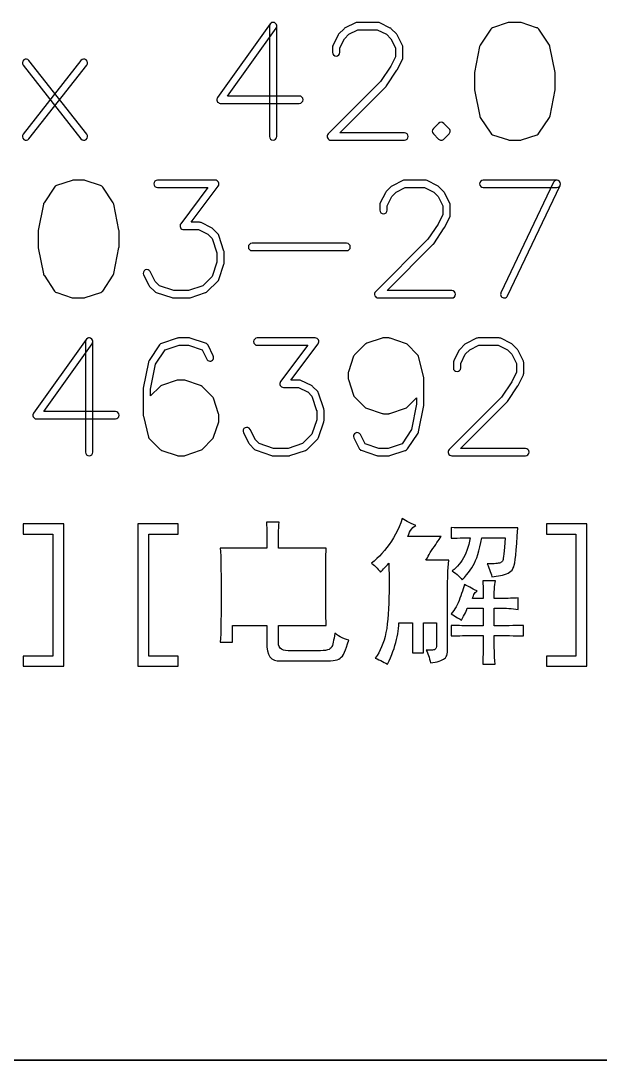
# Model space of a CAD drawing. Extents: x -420 to 0, y -161 to 159.
# Drawn here: x -360.06 to -336.44, y -161 to -118.65 of the extents above; entities that cross this region are included whole.
import ezdxf

# ---------------------------------------------------------------- set-up
doc = ezdxf.new("R2010")
doc.units = 0
doc.header["$MEASUREMENT"] = 0
doc.layers.get('0').update_dxf_attribs({"linetype": 'CONTINUOUS'})

msp = doc.modelspace()

# ---------------------------------------------------------------- linework, layer by layer
for points in [[(-420, -1.999), (-420.001016, -2), (-420.001016, -2), (-420.001016, -150.99999), (-420.001016, -150.99999, 0.410091), (-410.140977, -161), (-410.140977, -161), (-410, -161.000996), (-410, -161.000996), (-311.50002, -161.000996), (-311.50002, -161.000996), (-311.499004, -161), (-311.499004, -161), (-311.50002, -160.999004), (-311.50002, -160.999004), (-410, -160.999004), (-410, -160.999004, -0.414214), (-419.998984, -150.99999), (-419.998984, -150.99999), (-419.998984, -2), (-419.998984, -2), (-420, -1.999)], [(-420, -2), (-420, -151.00001), (-420, -151.00001, 0.414214), (-410, -161), (-410, -161), (-311.50002, -161)], [(-349.651992, -118.954004, 1.000076), (-349.896016, -118.78), (-349.896016, -118.78), (-352.039023, -121.78), (-352.039023, -121.78, 0.573584), (-351.933008, -122.015996), (-351.933008, -122.015996), (-351.916992, -122.017002), (-351.916992, -122.017002), (-348.703008, -122.017002), (-348.703008, -122.017002, 1), (-348.703008, -121.717002), (-348.703008, -121.717002), (-351.626016, -121.717002), (-351.626016, -121.717002), (-349.651992, -118.954004)], [(-349.624023, -118.867002, 1), (-349.923984, -118.867002), (-349.923984, -118.867002), (-349.923984, -123.366992), (-349.923984, -123.366992, 1), (-349.624023, -123.366992), (-349.624023, -123.366992), (-349.624023, -118.867002)], [(-345.420977, -118.732998, 0.116478), (-345.488008, -118.717002), (-345.488008, -118.717002), (-346.345977, -118.717002), (-346.345977, -118.717002, 0.116419), (-346.412969, -118.732998), (-346.412969, -118.732998), (-346.833008, -118.942998), (-346.833008, -118.942998, 0.095635), (-346.88, -118.975), (-346.88, -118.975), (-347.088008, -119.182998), (-347.088008, -119.182998, 0.094875), (-347.122031, -119.227998), (-347.122031, -119.227998), (-347.33, -119.642998), (-347.33, -119.642998), (-347.33, -119.644004), (-347.33, -119.644004, 0.141423), (-347.353008, -119.723994), (-347.353008, -119.723994), (-347.353008, -119.937998), (-347.353008, -119.937998, 1), (-347.053008, -119.937998), (-347.053008, -119.937998), (-347.053008, -119.759004), (-347.053008, -119.759004), (-347.051992, -119.757998), (-347.051992, -119.757998), (-346.865, -119.383994), (-346.865, -119.383994), (-346.685, -119.204004), (-346.685, -119.204004), (-346.311016, -119.017002), (-346.311016, -119.017002), (-345.523008, -119.017002), (-345.523008, -119.017002), (-345.149023, -119.204004), (-345.149023, -119.204004), (-344.969023, -119.383994), (-344.969023, -119.383994), (-344.781992, -119.757998), (-344.781992, -119.757998), (-344.781016, -119.759004), (-344.781016, -119.759004), (-344.781016, -120.116006), (-344.781016, -120.116006), (-344.973008, -120.5), (-344.973008, -120.5), (-344.973008, -120.500996), (-344.973008, -120.500996), (-345.39, -121.127002), (-345.39, -121.127002), (-345.39, -121.127998), (-345.39, -121.127998), (-347.523008, -123.260996), (-347.523008, -123.260996, 0.668145), (-347.416992, -123.517002), (-347.416992, -123.517002), (-344.416992, -123.517002), (-344.416992, -123.517002, 1), (-344.416992, -123.217002), (-344.416992, -123.217002), (-347.055, -123.217002), (-347.055, -123.217002), (-345.166992, -121.329004), (-345.166992, -121.329004, 0.047464), (-345.149023, -121.307002), (-345.149023, -121.307002), (-344.720977, -120.664004), (-344.720977, -120.664004, 0.030629), (-344.711992, -120.647998), (-344.711992, -120.647998), (-344.5, -120.225), (-344.5, -120.225), (-344.498984, -120.223994), (-344.498984, -120.223994, 0.1255), (-344.480977, -120.151992), (-344.480977, -120.151992), (-344.480977, -119.723994), (-344.480977, -119.723994, 0.116434), (-344.496992, -119.657002), (-344.496992, -119.657002), (-344.711992, -119.227998), (-344.711992, -119.227998, 0.080603), (-344.74, -119.189004), (-344.74, -119.189004), (-344.954023, -118.975), (-344.954023, -118.975, 0.080596), (-344.993008, -118.947002), (-344.993008, -118.947002), (-345.420977, -118.732998)], [(-339.655977, -118.725, 0.080131), (-339.703008, -118.717002), (-339.703008, -118.717002), (-340.131016, -118.717002), (-340.131016, -118.717002, 0.092269), (-340.185, -118.727002), (-340.185, -118.727002), (-340.187031, -118.727998), (-340.187031, -118.727998), (-340.821016, -118.938994), (-340.821016, -118.938994, 0.166824), (-340.898008, -118.997998), (-340.898008, -118.997998), (-340.898984, -118.997998), (-340.898984, -118.997998), (-341.328008, -119.640996), (-341.328008, -119.640996, 0.101791), (-341.351016, -119.697002), (-341.351016, -119.697002), (-341.351016, -119.698008), (-341.351016, -119.698008), (-341.563984, -120.765996), (-341.563984, -120.765996, 0.048755), (-341.566992, -120.795), (-341.566992, -120.795), (-341.566992, -121.437998), (-341.566992, -121.437998, 0.053662), (-341.563984, -121.47), (-341.563984, -121.47), (-341.562969, -121.471006), (-341.562969, -121.471006), (-341.35, -122.538994), (-341.35, -122.538994, 0.096763), (-341.328008, -122.592002), (-341.328008, -122.592002), (-341.328008, -122.592998), (-341.328008, -122.592998), (-340.898984, -123.235), (-340.898984, -123.235, 0.166164), (-340.821992, -123.294004), (-340.821992, -123.294004), (-340.178984, -123.508994), (-340.178984, -123.508994, 0.054793), (-340.146992, -123.515996), (-340.146992, -123.515996), (-340.131016, -123.517002), (-340.131016, -123.517002), (-339.703008, -123.517002), (-339.703008, -123.517002, 0.092324), (-339.648984, -123.507002), (-339.648984, -123.507002), (-339.646016, -123.506006), (-339.646016, -123.506006), (-339.011992, -123.294004), (-339.011992, -123.294004, 0.166164), (-338.935, -123.235), (-338.935, -123.235), (-338.934023, -123.233994), (-338.934023, -123.233994), (-338.506016, -122.592998), (-338.506016, -122.592998, 0.118689), (-338.481992, -122.527002), (-338.481992, -122.527002), (-338.481016, -122.525996), (-338.481016, -122.525996), (-338.27, -121.467002), (-338.27, -121.467002, 0.048743), (-338.266992, -121.437998), (-338.266992, -121.437998), (-338.266992, -120.795), (-338.266992, -120.795, 0.067397), (-338.271992, -120.755), (-338.271992, -120.755), (-338.271992, -120.754004), (-338.271992, -120.754004), (-338.483984, -119.695), (-338.483984, -119.695, 0.100484), (-338.506992, -119.64), (-338.506992, -119.64), (-338.506992, -119.639004), (-338.506992, -119.639004), (-338.935, -118.997998), (-338.935, -118.997998, 0.189563), (-339.025, -118.935), (-339.025, -118.935), (-339.028008, -118.933994), (-339.028008, -118.933994), (-339.655977, -118.725)], [(-357.37, -120.46, 0.99992), (-357.605977, -120.274004), (-357.605977, -120.274004), (-359.964023, -123.273994), (-359.964023, -123.273994, 0.999814), (-359.728008, -123.46), (-359.728008, -123.46), (-357.37, -120.46)], [(-359.728008, -120.274004, 0.999839), (-359.964023, -120.46), (-359.964023, -120.46), (-357.605977, -123.46), (-357.605977, -123.46, 0.999894), (-357.37, -123.273994), (-357.37, -123.273994), (-359.728008, -120.274004)], [(-342.810977, -122.832002, 0.414268), (-343.023008, -122.832002), (-343.023008, -122.832002), (-343.237031, -123.046006), (-343.237031, -123.046006, 0.41416), (-343.237031, -123.257998), (-343.237031, -123.257998), (-343.023008, -123.473008), (-343.023008, -123.473008, 0.433616), (-342.804023, -123.465996), (-342.804023, -123.465996), (-342.803008, -123.465), (-342.803008, -123.465), (-342.596992, -123.257998), (-342.596992, -123.257998, 0.433656), (-342.604023, -123.039004), (-342.604023, -123.039004), (-342.810977, -122.832002)], [(-357.44, -125.153008, 0.08169), (-357.488008, -125.145), (-357.488008, -125.145), (-357.916992, -125.145), (-357.916992, -125.145, 0.08169), (-357.965, -125.153008), (-357.965, -125.153008), (-358.608008, -125.367998), (-358.608008, -125.367998, 0.166142), (-358.685, -125.426992), (-358.685, -125.426992), (-359.113008, -126.068994), (-359.113008, -126.068994, 0.101738), (-359.135977, -126.12499), (-359.135977, -126.12499), (-359.135977, -126.126006), (-359.135977, -126.126006), (-359.35, -127.195), (-359.35, -127.195, 0.048727), (-359.353008, -127.223994), (-359.353008, -127.223994), (-359.353008, -127.867002), (-359.353008, -127.867002, 0.050358), (-359.35, -127.896992), (-359.35, -127.896992), (-359.135, -128.967998), (-359.135, -128.967998, 0.094197), (-359.113984, -129.02001), (-359.113984, -129.02001), (-359.113008, -129.021006), (-359.113008, -129.021006), (-358.685, -129.664004), (-358.685, -129.664004, 0.182419), (-358.599023, -129.725996), (-358.599023, -129.725996), (-358.595, -129.727002), (-358.595, -129.727002), (-357.964023, -129.936992), (-357.964023, -129.936992, 0.058258), (-357.93, -129.943994), (-357.93, -129.943994), (-357.916992, -129.94499), (-357.916992, -129.94499), (-357.488008, -129.94499), (-357.488008, -129.94499, 0.101387), (-357.428984, -129.932998), (-357.428984, -129.932998), (-356.799023, -129.722998), (-356.799023, -129.722998, 0.166882), (-356.721992, -129.664004), (-356.721992, -129.664004), (-356.721016, -129.664004), (-356.721016, -129.664004), (-356.291992, -129.021006), (-356.291992, -129.021006, 0.118682), (-356.268008, -128.95501), (-356.268008, -128.95501), (-356.266992, -128.953994), (-356.266992, -128.953994), (-356.056016, -127.895996), (-356.056016, -127.895996, 0.048727), (-356.053008, -127.867002), (-356.053008, -127.867002), (-356.053008, -127.223994), (-356.053008, -127.223994, 0.067381), (-356.058008, -127.184004), (-356.058008, -127.184004), (-356.058008, -127.183008), (-356.058008, -127.183008), (-356.27, -126.122998), (-356.27, -126.122998, 0.100508), (-356.293008, -126.067998), (-356.293008, -126.067998), (-356.293008, -126.067002), (-356.293008, -126.067002), (-356.721016, -125.426992), (-356.721016, -125.426992, 0.182399), (-356.806992, -125.365), (-356.806992, -125.365), (-356.81, -125.364004), (-356.81, -125.364004), (-357.44, -125.153008)], [(-352.010977, -125.385, 0.61798), (-352.131016, -125.145), (-352.131016, -125.145), (-354.487969, -125.145), (-354.487969, -125.145, 1), (-354.487969, -125.44499), (-354.487969, -125.44499), (-352.431016, -125.44499), (-352.431016, -125.44499), (-353.536992, -126.92), (-353.536992, -126.92, 0.618034), (-353.416992, -127.16), (-353.416992, -127.16), (-352.809023, -127.16), (-352.809023, -127.16), (-352.435, -127.347012), (-352.435, -127.347012), (-352.263008, -127.517998), (-352.263008, -127.517998), (-352.261992, -127.518994), (-352.261992, -127.518994), (-352.068008, -128.102002), (-352.068008, -128.102002), (-352.066992, -128.102998), (-352.066992, -128.102998), (-352.066992, -128.485996), (-352.066992, -128.485996), (-352.261016, -129.069004), (-352.261016, -129.069004), (-352.261016, -129.07), (-352.261016, -129.07), (-352.640977, -129.44999), (-352.640977, -129.44999), (-352.643008, -129.451006), (-352.643008, -129.451006), (-353.226016, -129.645), (-353.226016, -129.645), (-353.823008, -129.645), (-353.823008, -129.645), (-354.405, -129.451006), (-354.405, -129.451006), (-354.407031, -129.44999), (-354.407031, -129.44999), (-354.58, -129.278008), (-354.58, -129.278008), (-354.58, -129.277002), (-354.58, -129.277002), (-354.783008, -128.870996), (-354.783008, -128.870996, 0.999883), (-355.051016, -129.005), (-355.051016, -129.005), (-354.843008, -129.421992), (-354.843008, -129.421992), (-354.841992, -129.423008), (-354.841992, -129.423008, 0.100945), (-354.808984, -129.472998), (-354.808984, -129.472998), (-354.596992, -129.684004), (-354.596992, -129.684004), (-354.595977, -129.685), (-354.595977, -129.685, 0.121716), (-354.535, -129.722998), (-354.535, -129.722998), (-353.905, -129.932998), (-353.905, -129.932998, 0.101326), (-353.846016, -129.94499), (-353.846016, -129.94499), (-353.203008, -129.94499), (-353.203008, -129.94499, 0.080074), (-353.156016, -129.936992), (-353.156016, -129.936992), (-352.521992, -129.725996), (-352.521992, -129.725996), (-352.518008, -129.72499), (-352.518008, -129.72499, 0.126056), (-352.454023, -129.686992), (-352.454023, -129.686992), (-352.025, -129.258008), (-352.025, -129.258008, 0.116988), (-351.988984, -129.198994), (-351.988984, -129.198994), (-351.778008, -128.565996), (-351.778008, -128.565996), (-351.776992, -128.565), (-351.776992, -128.565, 0.09386), (-351.766992, -128.51), (-351.766992, -128.51), (-351.766992, -128.080996), (-351.766992, -128.080996, 0.08009), (-351.775, -128.033994), (-351.775, -128.033994), (-351.986992, -127.396006), (-351.986992, -127.396006), (-351.986992, -127.395), (-351.986992, -127.395, 0.124433), (-352.025, -127.332002), (-352.025, -127.332002), (-352.24, -127.118008), (-352.24, -127.118008, 0.080647), (-352.279023, -127.09001), (-352.279023, -127.09001), (-352.706992, -126.875996), (-352.706992, -126.875996, 0.116419), (-352.773984, -126.85999), (-352.773984, -126.85999), (-353.116992, -126.85999), (-353.116992, -126.85999), (-352.010977, -125.385)], [(-343.493008, -125.161006, 0.116427), (-343.56, -125.145), (-343.56, -125.145), (-344.416992, -125.145), (-344.416992, -125.145, 0.116427), (-344.483984, -125.161006), (-344.483984, -125.161006), (-344.903008, -125.370996), (-344.903008, -125.370996), (-344.905, -125.371992), (-344.905, -125.371992, 0.095637), (-344.951992, -125.404004), (-344.951992, -125.404004), (-345.16, -125.612002), (-345.16, -125.612002, 0.09489), (-345.194023, -125.657012), (-345.194023, -125.657012), (-345.400977, -126.071006), (-345.400977, -126.071006), (-345.400977, -126.072002), (-345.400977, -126.072002, 0.141458), (-345.423984, -126.151992), (-345.423984, -126.151992), (-345.423984, -126.367002), (-345.423984, -126.367002, 1), (-345.124023, -126.367002), (-345.124023, -126.367002), (-345.124023, -126.186992), (-345.124023, -126.186992), (-345.123008, -126.185996), (-345.123008, -126.185996), (-344.936016, -125.811992), (-344.936016, -125.811992), (-344.756992, -125.632998), (-344.756992, -125.632998), (-344.755, -125.632002), (-344.755, -125.632002), (-344.381992, -125.44499), (-344.381992, -125.44499), (-343.595, -125.44499), (-343.595, -125.44499), (-343.221992, -125.632002), (-343.221992, -125.632002), (-343.22, -125.632998), (-343.22, -125.632998), (-343.04, -125.813008), (-343.04, -125.813008), (-342.853984, -126.185), (-342.853984, -126.185), (-342.853008, -126.185996), (-342.853008, -126.185996), (-342.853008, -126.545996), (-342.853008, -126.545996), (-343.046016, -126.931992), (-343.046016, -126.931992), (-343.046016, -126.932998), (-343.046016, -126.932998), (-343.461992, -127.555), (-343.461992, -127.555), (-343.461992, -127.555996), (-343.461992, -127.555996), (-345.593984, -129.688994), (-345.593984, -129.688994, 0.668229), (-345.488008, -129.94499), (-345.488008, -129.94499), (-342.488008, -129.94499), (-342.488008, -129.94499, 1), (-342.488008, -129.645), (-342.488008, -129.645), (-345.126016, -129.645), (-345.126016, -129.645), (-343.24, -127.757998), (-343.24, -127.757998), (-343.239023, -127.757002), (-343.239023, -127.757002, 0.047501), (-343.221016, -127.735), (-343.221016, -127.735), (-342.791992, -127.092998), (-342.791992, -127.092998, 0.030622), (-342.783008, -127.077002), (-342.783008, -127.077002), (-342.568984, -126.647998), (-342.568984, -126.647998), (-342.568008, -126.646992), (-342.568008, -126.646992, 0.114167), (-342.553008, -126.580996), (-342.553008, -126.580996), (-342.553008, -126.151992), (-342.553008, -126.151992, 0.116405), (-342.568984, -126.085), (-342.568984, -126.085), (-342.783008, -125.657012), (-342.783008, -125.657012, 0.0806), (-342.810977, -125.617998), (-342.810977, -125.617998), (-343.025, -125.404004), (-343.025, -125.404004, 0.080638), (-343.064023, -125.376006), (-343.064023, -125.376006), (-343.493008, -125.161006)], [(-338.203008, -125.44499, 1), (-338.203008, -125.145), (-338.203008, -125.145), (-341.203008, -125.145), (-341.203008, -125.145, 1), (-341.203008, -125.44499), (-341.203008, -125.44499), (-338.203008, -125.44499)], [(-338.068008, -125.358994, 0.999914), (-338.337969, -125.230996), (-338.337969, -125.230996), (-340.481016, -129.730996), (-340.481016, -129.730996, 1), (-340.211016, -129.859004), (-340.211016, -129.859004), (-338.068008, -125.358994)], [(-346.774023, -128.016992, 1), (-346.774023, -127.717002), (-346.774023, -127.717002), (-350.631016, -127.717002), (-350.631016, -127.717002, 1), (-350.631016, -128.016992), (-350.631016, -128.016992), (-346.774023, -128.016992)], [(-357.151992, -131.810996, 1.000076), (-357.396016, -131.637012), (-357.396016, -131.637012), (-359.538984, -134.637002), (-359.538984, -134.637002, 0.573635), (-359.433008, -134.872998), (-359.433008, -134.872998), (-359.416992, -134.874004), (-359.416992, -134.874004), (-356.203008, -134.874004), (-356.203008, -134.874004, 1), (-356.203008, -134.573994), (-356.203008, -134.573994), (-359.126016, -134.573994), (-359.126016, -134.573994), (-357.151992, -131.810996)], [(-357.123984, -131.724004, 1), (-357.423984, -131.724004), (-357.423984, -131.724004), (-357.423984, -136.224004), (-357.423984, -136.224004, 1), (-357.123984, -136.224004), (-357.123984, -136.224004), (-357.123984, -131.724004)], [(-353.156016, -131.582002, 0.080069), (-353.203008, -131.574004), (-353.203008, -131.574004), (-353.630977, -131.574004), (-353.630977, -131.574004, 0.09233), (-353.685, -131.584004), (-353.685, -131.584004), (-353.686992, -131.585), (-353.686992, -131.585), (-354.321016, -131.796006), (-354.321016, -131.796006, 0.166845), (-354.398008, -131.855), (-354.398008, -131.855), (-354.398984, -131.855), (-354.398984, -131.855), (-354.828008, -132.497998), (-354.828008, -132.497998, 0.101774), (-354.851016, -132.553994), (-354.851016, -132.553994), (-354.851016, -132.55499), (-354.851016, -132.55499), (-355.064023, -133.623008), (-355.064023, -133.623008, 0.048714), (-355.067031, -133.652002), (-355.067031, -133.652002), (-355.067031, -134.72), (-355.067031, -134.72, 0.067214), (-355.063008, -134.76001), (-355.063008, -134.76001), (-354.849023, -135.617002), (-354.849023, -135.617002, 0.145135), (-354.806016, -135.691006), (-354.806016, -135.691006), (-354.804023, -135.692002), (-354.804023, -135.692002), (-354.38, -136.115996), (-354.38, -136.115996, 0.126056), (-354.316016, -136.153994), (-354.316016, -136.153994), (-354.311992, -136.15499), (-354.311992, -136.15499), (-353.677969, -136.365996), (-353.677969, -136.365996, 0.05813), (-353.644023, -136.372998), (-353.644023, -136.372998), (-353.630977, -136.373994), (-353.630977, -136.373994), (-353.416992, -136.373994), (-353.416992, -136.373994, 0.101326), (-353.358008, -136.362002), (-353.358008, -136.362002), (-353.355, -136.361006), (-353.355, -136.361006), (-352.726992, -136.152002), (-352.726992, -136.152002, 0.121779), (-352.665977, -136.114004), (-352.665977, -136.114004), (-352.665, -136.112998), (-352.665, -136.112998), (-352.24, -135.686992), (-352.24, -135.686992, 0.12769), (-352.201992, -135.621992), (-352.201992, -135.621992), (-352.201016, -135.620996), (-352.201016, -135.620996), (-351.988984, -134.985996), (-351.988984, -134.985996, 0.081654), (-351.981016, -134.937998), (-351.981016, -134.937998), (-351.981016, -134.724004), (-351.981016, -134.724004, 0.097602), (-351.991992, -134.666992), (-351.991992, -134.666992), (-351.991992, -134.665996), (-351.991992, -134.665996), (-352.203984, -134.032998), (-352.203984, -134.032998, 0.129682), (-352.245977, -133.968994), (-352.245977, -133.968994), (-352.246992, -133.967998), (-352.246992, -133.967998), (-352.667969, -133.545996), (-352.667969, -133.545996, 0.133113), (-352.736016, -133.507002), (-352.736016, -133.507002), (-352.739023, -133.505996), (-352.739023, -133.505996), (-353.37, -133.295996), (-353.37, -133.295996, 0.080064), (-353.416992, -133.287998), (-353.416992, -133.287998), (-353.630977, -133.287998), (-353.630977, -133.287998, 0.092324), (-353.685, -133.297998), (-353.685, -133.297998), (-353.686992, -133.298994), (-353.686992, -133.298994), (-354.321016, -133.50999), (-354.321016, -133.50999, 0.116954), (-354.38, -133.545996), (-354.38, -133.545996), (-354.766016, -133.931992), (-354.766016, -133.931992), (-354.766992, -133.931992), (-354.766992, -133.931992), (-354.766992, -133.663994), (-354.766992, -133.663994), (-354.766016, -133.662998), (-354.766016, -133.662998), (-354.562031, -132.64), (-354.562031, -132.64), (-354.561016, -132.639004), (-354.561016, -132.639004), (-354.178008, -132.064004), (-354.178008, -132.064004), (-354.176016, -132.062998), (-354.176016, -132.062998), (-353.608008, -131.873994), (-353.608008, -131.873994), (-353.226016, -131.873994), (-353.226016, -131.873994), (-352.67, -132.058994), (-352.67, -132.058994), (-352.666992, -132.06001), (-352.666992, -132.06001), (-352.48, -132.433994), (-352.48, -132.433994, 1.000029), (-352.212031, -132.3), (-352.212031, -132.3), (-352.425977, -131.870996), (-352.425977, -131.870996, 0.215976), (-352.521992, -131.793008), (-352.521992, -131.793008), (-352.525, -131.791992), (-352.525, -131.791992), (-353.156016, -131.582002)], [(-347.939023, -131.813008, 0.614858), (-348.06, -131.574004), (-348.06, -131.574004), (-350.416992, -131.574004), (-350.416992, -131.574004, 1), (-350.416992, -131.873994), (-350.416992, -131.873994), (-348.36, -131.873994), (-348.36, -131.873994), (-349.465977, -133.348008), (-349.465977, -133.348008, 0.618088), (-349.346016, -133.587998), (-349.346016, -133.587998), (-348.738008, -133.587998), (-348.738008, -133.587998), (-348.365, -133.773994), (-348.365, -133.773994), (-348.363008, -133.775), (-348.363008, -133.775), (-348.191992, -133.947002), (-348.191992, -133.947002), (-348.190977, -133.947998), (-348.190977, -133.947998), (-347.996992, -134.531006), (-347.996992, -134.531006), (-347.996016, -134.532002), (-347.996016, -134.532002), (-347.996016, -134.913994), (-347.996016, -134.913994), (-348.19, -135.497998), (-348.19, -135.497998), (-348.19, -135.499004), (-348.19, -135.499004), (-348.569023, -135.878994), (-348.569023, -135.878994), (-348.571016, -135.87999), (-348.571016, -135.87999), (-349.153984, -136.074004), (-349.153984, -136.074004), (-349.750977, -136.074004), (-349.750977, -136.074004), (-350.333984, -135.87999), (-350.333984, -135.87999), (-350.335977, -135.878994), (-350.335977, -135.878994), (-350.508984, -135.70499), (-350.508984, -135.70499), (-350.508984, -135.703994), (-350.508984, -135.703994), (-350.711992, -135.3), (-350.711992, -135.3, 0.999942), (-350.98, -135.434004), (-350.98, -135.434004), (-350.768008, -135.857002), (-350.768008, -135.857002), (-350.766992, -135.857998), (-350.766992, -135.857998, 0.088146), (-350.736992, -135.901006), (-350.736992, -135.901006), (-350.526016, -136.112998), (-350.526016, -136.112998), (-350.525, -136.114004), (-350.525, -136.114004, 0.121779), (-350.463984, -136.152002), (-350.463984, -136.152002), (-349.835977, -136.361006), (-349.835977, -136.361006), (-349.833008, -136.362002), (-349.833008, -136.362002, 0.101387), (-349.773984, -136.373994), (-349.773984, -136.373994), (-349.130977, -136.373994), (-349.130977, -136.373994, 0.080074), (-349.083984, -136.365996), (-349.083984, -136.365996), (-348.45, -136.15499), (-348.45, -136.15499), (-348.446016, -136.153994), (-348.446016, -136.153994, 0.126103), (-348.381992, -136.115996), (-348.381992, -136.115996), (-347.954023, -135.686992), (-347.954023, -135.686992, 0.116991), (-347.918008, -135.627998), (-347.918008, -135.627998), (-347.706992, -134.994004), (-347.706992, -134.994004), (-347.705977, -134.992998), (-347.705977, -134.992998, 0.093837), (-347.696016, -134.937998), (-347.696016, -134.937998), (-347.696016, -134.51), (-347.696016, -134.51, 0.080069), (-347.703984, -134.462998), (-347.703984, -134.462998), (-347.916016, -133.825), (-347.916016, -133.825), (-347.916016, -133.824004), (-347.916016, -133.824004, 0.124465), (-347.954023, -133.761006), (-347.954023, -133.761006), (-348.167969, -133.545996), (-348.167969, -133.545996, 0.080638), (-348.206992, -133.517998), (-348.206992, -133.517998), (-348.636016, -133.304004), (-348.636016, -133.304004, 0.116419), (-348.703008, -133.287998), (-348.703008, -133.287998), (-349.045977, -133.287998), (-349.045977, -133.287998), (-347.94, -131.814004), (-347.94, -131.814004), (-347.939023, -131.813008)], [(-345.005977, -131.584004, 0.09233), (-345.06, -131.574004), (-345.06, -131.574004), (-345.273984, -131.574004), (-345.273984, -131.574004, 0.080131), (-345.321016, -131.582002), (-345.321016, -131.582002), (-345.951992, -131.791992), (-345.951992, -131.791992), (-345.955, -131.793008), (-345.955, -131.793008, 0.133057), (-346.023008, -131.832002), (-346.023008, -131.832002), (-346.451016, -132.25999), (-346.451016, -132.25999, 0.119343), (-346.488008, -132.32), (-346.488008, -132.32), (-346.697969, -132.94999), (-346.697969, -132.94999), (-346.697969, -132.951006), (-346.697969, -132.951006, 0.101361), (-346.71, -133.01), (-346.71, -133.01), (-346.71, -133.22), (-346.71, -133.22, 0.086792), (-346.701992, -133.270996), (-346.701992, -133.270996), (-346.493008, -133.9), (-346.493008, -133.9), (-346.491992, -133.900996), (-346.491992, -133.900996, 0.140043), (-346.451992, -133.972998), (-346.451992, -133.972998), (-346.031016, -134.393008), (-346.031016, -134.393008), (-346.03, -134.394004), (-346.03, -134.394004, 0.132091), (-345.965, -134.436992), (-345.965, -134.436992), (-345.331016, -134.648994), (-345.331016, -134.648994), (-345.328008, -134.65001), (-345.328008, -134.65001, 0.092324), (-345.273984, -134.66001), (-345.273984, -134.66001), (-345.06, -134.66001), (-345.06, -134.66001, 0.081685), (-345.011992, -134.652002), (-345.011992, -134.652002), (-344.368984, -134.436992), (-344.368984, -134.436992, 0.115325), (-344.311016, -134.400996), (-344.311016, -134.400996), (-343.925, -134.016006), (-343.925, -134.016006), (-343.923984, -134.016006), (-343.923984, -134.016006), (-343.923984, -134.278994), (-343.923984, -134.278994), (-344.128984, -135.307002), (-344.128984, -135.307002), (-344.128984, -135.307998), (-344.128984, -135.307998), (-344.513008, -135.884004), (-344.513008, -135.884004), (-344.515, -135.885), (-344.515, -135.885), (-345.083008, -136.074004), (-345.083008, -136.074004), (-345.465, -136.074004), (-345.465, -136.074004), (-346.024023, -135.887998), (-346.024023, -135.887998), (-346.025, -135.886992), (-346.025, -135.886992), (-346.211992, -135.514004), (-346.211992, -135.514004, 0.999913), (-346.48, -135.647998), (-346.48, -135.647998), (-346.266016, -136.076006), (-346.266016, -136.076006), (-346.265, -136.077002), (-346.265, -136.077002, 0.199471), (-346.178008, -136.152002), (-346.178008, -136.152002), (-345.55, -136.361006), (-345.55, -136.361006), (-345.546992, -136.362002), (-345.546992, -136.362002, 0.101326), (-345.488008, -136.373994), (-345.488008, -136.373994), (-345.06, -136.373994), (-345.06, -136.373994, 0.080074), (-345.013008, -136.365996), (-345.013008, -136.365996), (-344.381992, -136.155996), (-344.381992, -136.155996), (-344.378008, -136.15499), (-344.378008, -136.15499, 0.182442), (-344.292031, -136.093008), (-344.292031, -136.093008), (-343.863008, -135.45001), (-343.863008, -135.45001, 0.098173), (-343.840977, -135.396006), (-343.840977, -135.396006), (-343.628008, -134.327988), (-343.628008, -134.327988), (-343.626992, -134.326992), (-343.626992, -134.326992, 0.053632), (-343.623984, -134.295), (-343.623984, -134.295), (-343.623984, -133.223994), (-343.623984, -133.223994, 0.060518), (-343.628008, -133.187998), (-343.628008, -133.187998), (-343.841992, -132.330996), (-343.841992, -132.330996, 0.136742), (-343.881992, -132.260996), (-343.881992, -132.260996), (-344.311016, -131.832002), (-344.311016, -131.832002, 0.116956), (-344.37, -131.796006), (-344.37, -131.796006), (-345.003984, -131.585), (-345.003984, -131.585), (-345.005977, -131.584004)], [(-340.493008, -131.58999, 0.116412), (-340.56, -131.574004), (-340.56, -131.574004), (-341.417031, -131.574004), (-341.417031, -131.574004, 0.116412), (-341.484023, -131.58999), (-341.484023, -131.58999), (-341.903008, -131.798994), (-341.903008, -131.798994), (-341.905, -131.8), (-341.905, -131.8, 0.095621), (-341.951992, -131.832002), (-341.951992, -131.832002), (-342.16, -132.03999), (-342.16, -132.03999, 0.094857), (-342.193984, -132.085), (-342.193984, -132.085), (-342.405, -132.506992), (-342.405, -132.506992), (-342.405, -132.507998), (-342.405, -132.507998, 0.127804), (-342.424023, -132.580996), (-342.424023, -132.580996), (-342.424023, -132.79501), (-342.424023, -132.79501, 1), (-342.123984, -132.79501), (-342.123984, -132.79501), (-342.123984, -132.615), (-342.123984, -132.615), (-342.123008, -132.614004), (-342.123008, -132.614004), (-341.935977, -132.24), (-341.935977, -132.24), (-341.756992, -132.061006), (-341.756992, -132.061006), (-341.755, -132.06001), (-341.755, -132.06001), (-341.381992, -131.873994), (-341.381992, -131.873994), (-340.595, -131.873994), (-340.595, -131.873994), (-340.221992, -132.06001), (-340.221992, -132.06001), (-340.22, -132.061006), (-340.22, -132.061006), (-340.041016, -132.24), (-340.041016, -132.24), (-339.853984, -132.614004), (-339.853984, -132.614004), (-339.853008, -132.615), (-339.853008, -132.615), (-339.853008, -132.975), (-339.853008, -132.975), (-340.043984, -133.357002), (-340.043984, -133.357002), (-340.043984, -133.357998), (-340.043984, -133.357998), (-340.461992, -133.984004), (-340.461992, -133.984004), (-340.461992, -133.985), (-340.461992, -133.985), (-342.593984, -136.117998), (-342.593984, -136.117998, 0.668229), (-342.488008, -136.373994), (-342.488008, -136.373994), (-339.488008, -136.373994), (-339.488008, -136.373994, 1), (-339.488008, -136.074004), (-339.488008, -136.074004), (-342.126016, -136.074004), (-342.126016, -136.074004), (-340.24, -134.187002), (-340.24, -134.187002), (-340.238984, -134.185996), (-340.238984, -134.185996, 0.047479), (-340.220977, -134.164004), (-340.220977, -134.164004), (-339.792031, -133.521006), (-339.792031, -133.521006, 0.030672), (-339.783008, -133.505), (-339.783008, -133.505), (-339.568984, -133.076992), (-339.568984, -133.076992), (-339.568008, -133.075996), (-339.568008, -133.075996, 0.114167), (-339.553008, -133.01), (-339.553008, -133.01), (-339.553008, -132.580996), (-339.553008, -132.580996, 0.116405), (-339.568984, -132.514004), (-339.568984, -132.514004), (-339.780977, -132.089004), (-339.780977, -132.089004), (-339.780977, -132.088008), (-339.780977, -132.088008, 0.086662), (-339.811016, -132.045996), (-339.811016, -132.045996), (-340.025, -131.832002), (-340.025, -131.832002, 0.080584), (-340.063984, -131.804004), (-340.063984, -131.804004), (-340.493008, -131.58999)]]:
    msp.add_lwpolyline(points, format="xyb")
for points in [[(-359.958008, -144.950996), (-358.307969, -144.950996), (-358.307969, -144.950996), (-358.307969, -139.151006), (-358.307969, -139.151006), (-359.958008, -139.151006), (-359.958008, -139.151006), (-359.958008, -139.567002), (-359.958008, -139.567002), (-358.758008, -139.567002), (-358.758008, -139.567002), (-358.758008, -144.534004), (-358.758008, -144.534004), (-359.958008, -144.534004), (-359.958008, -144.534004), (-359.958008, -144.950996)], [(-355.291016, -144.950996), (-353.641992, -144.950996), (-353.641992, -144.950996), (-353.641992, -144.534004), (-353.641992, -144.534004), (-354.841992, -144.534004), (-354.841992, -144.534004), (-354.841992, -139.567002), (-354.841992, -139.567002), (-353.641992, -139.567002), (-353.641992, -139.567002), (-353.641992, -139.151006), (-353.641992, -139.151006), (-355.291016, -139.151006), (-355.291016, -139.151006), (-355.291016, -144.950996)], [(-349.525, -139.083994), (-350.041992, -139.083994), (-350.041992, -139.083994), (-350.036992, -139.195), (-350.036992, -139.195), (-350.032969, -139.319004), (-350.032969, -139.319004), (-350.03, -139.456006), (-350.03, -139.456006), (-350.028008, -139.605996), (-350.028008, -139.605996), (-350.026016, -139.769004), (-350.026016, -139.769004), (-350.025, -139.945), (-350.025, -139.945), (-350.025, -140.134004), (-350.025, -140.134004), (-351.925, -140.134004), (-351.925, -140.134004), (-351.915977, -140.278994), (-351.915977, -140.278994), (-351.909023, -140.467002), (-351.909023, -140.467002), (-351.901992, -140.697998), (-351.901992, -140.697998), (-351.898008, -140.972002), (-351.898008, -140.972002), (-351.893984, -141.288994), (-351.893984, -141.288994), (-351.891992, -141.647998), (-351.891992, -141.647998), (-351.891992, -142.449004), (-351.891992, -142.449004), (-351.893984, -142.805996), (-351.893984, -142.805996), (-351.898008, -143.121006), (-351.898008, -143.121006), (-351.901992, -143.39501), (-351.901992, -143.39501), (-351.909023, -143.627002), (-351.909023, -143.627002), (-351.915977, -143.818008), (-351.915977, -143.818008), (-351.925, -143.967002), (-351.925, -143.967002), (-351.425, -143.967002), (-351.425, -143.967002), (-351.425, -143.283994), (-351.425, -143.283994), (-350.025, -143.283994), (-350.025, -143.283994), (-350.025, -144.167002), (-350.025, -144.167002), (-350.005, -144.326006), (-350.005, -144.326006), (-349.965, -144.457998), (-349.965, -144.457998), (-349.903984, -144.565), (-349.903984, -144.565), (-349.823008, -144.646006), (-349.823008, -144.646006), (-349.721992, -144.701006), (-349.721992, -144.701006), (-349.6, -144.730996), (-349.6, -144.730996), (-349.458008, -144.733994), (-349.458008, -144.733994), (-347.541992, -144.733994), (-347.541992, -144.733994), (-347.428008, -144.730996), (-347.428008, -144.730996), (-347.326992, -144.722002), (-347.326992, -144.722002), (-347.236016, -144.705996), (-347.236016, -144.705996), (-347.158008, -144.685), (-347.158008, -144.685), (-347.090977, -144.657002), (-347.090977, -144.657002), (-347.035, -144.623994), (-347.035, -144.623994), (-346.991016, -144.584004), (-346.991016, -144.584004), (-346.949023, -144.532998), (-346.949023, -144.532998), (-346.906016, -144.465996), (-346.906016, -144.465996), (-346.863008, -144.382002), (-346.863008, -144.382002), (-346.82, -144.282002), (-346.82, -144.282002), (-346.776992, -144.165996), (-346.776992, -144.165996), (-346.733984, -144.032998), (-346.733984, -144.032998), (-346.691016, -143.884004), (-346.691016, -143.884004), (-346.780977, -143.857998), (-346.780977, -143.857998), (-346.866992, -143.827002), (-346.866992, -143.827002), (-346.951016, -143.791006), (-346.951016, -143.791006), (-347.031992, -143.750996), (-347.031992, -143.750996), (-347.11, -143.705), (-347.11, -143.705), (-347.185, -143.655), (-347.185, -143.655), (-347.258008, -143.600996), (-347.258008, -143.600996), (-347.273008, -143.705996), (-347.273008, -143.705996), (-347.288008, -143.802002), (-347.288008, -143.802002), (-347.303984, -143.888994), (-347.303984, -143.888994), (-347.321016, -143.967998), (-347.321016, -143.967998), (-347.338008, -144.038008), (-347.338008, -144.038008), (-347.355977, -144.098994), (-347.355977, -144.098994), (-347.375, -144.151006), (-347.375, -144.151006), (-347.400977, -144.19501), (-347.400977, -144.19501), (-347.44, -144.232002), (-347.44, -144.232002), (-347.493008, -144.262998), (-347.493008, -144.262998), (-347.56, -144.287002), (-347.56, -144.287002), (-347.64, -144.304004), (-347.64, -144.304004), (-347.734023, -144.314004), (-347.734023, -144.314004), (-347.841992, -144.317002), (-347.841992, -144.317002), (-349.158008, -144.317002), (-349.158008, -144.317002), (-349.263984, -144.310996), (-349.263984, -144.310996), (-349.353984, -144.29), (-349.353984, -144.29), (-349.428008, -144.255996), (-349.428008, -144.255996), (-349.485, -144.207998), (-349.485, -144.207998), (-349.525977, -144.146992), (-349.525977, -144.146992), (-349.55, -144.071992), (-349.55, -144.071992), (-349.558008, -143.984004), (-349.558008, -143.984004), (-349.558008, -143.283994), (-349.558008, -143.283994), (-347.608008, -143.283994), (-347.608008, -143.283994), (-347.613008, -143.135996), (-347.613008, -143.135996), (-347.615977, -142.96), (-347.615977, -142.96), (-347.618984, -142.755), (-347.618984, -142.755), (-347.621992, -142.522012), (-347.621992, -142.522012), (-347.623008, -142.26), (-347.623008, -142.26), (-347.623984, -141.96999), (-347.623984, -141.96999), (-347.625, -141.651006), (-347.625, -141.651006), (-347.623984, -141.338008), (-347.623984, -141.338008), (-347.623008, -141.057002), (-347.623008, -141.057002), (-347.621992, -140.809004), (-347.621992, -140.809004), (-347.618984, -140.591992), (-347.618984, -140.591992), (-347.615977, -140.406992), (-347.615977, -140.406992), (-347.613008, -140.255), (-347.613008, -140.255), (-347.608008, -140.134004), (-347.608008, -140.134004), (-349.558008, -140.134004), (-349.558008, -140.134004), (-349.557031, -139.933008), (-349.557031, -139.933008), (-349.555, -139.749004), (-349.555, -139.749004), (-349.551992, -139.581992), (-349.551992, -139.581992), (-349.546992, -139.432002), (-349.546992, -139.432002), (-349.541016, -139.299004), (-349.541016, -139.299004), (-349.534023, -139.182998), (-349.534023, -139.182998), (-349.525, -139.083994)], [(-344.508008, -138.934004), (-344.568008, -139.101992), (-344.568008, -139.101992), (-344.633008, -139.265), (-344.633008, -139.265), (-344.703984, -139.421006), (-344.703984, -139.421006), (-344.78, -139.570996), (-344.78, -139.570996), (-344.862031, -139.715), (-344.862031, -139.715), (-344.949023, -139.852002), (-344.949023, -139.852002), (-345.041992, -139.983994), (-345.041992, -139.983994), (-345.138008, -140.113994), (-345.138008, -140.113994), (-345.236016, -140.237002), (-345.236016, -140.237002), (-345.335977, -140.352998), (-345.335977, -140.352998), (-345.438984, -140.462998), (-345.438984, -140.462998), (-345.543008, -140.566006), (-345.543008, -140.566006), (-345.65, -140.662002), (-345.65, -140.662002), (-345.758008, -140.751006), (-345.758008, -140.751006), (-345.698008, -140.799004), (-345.698008, -140.799004), (-345.64, -140.848994), (-345.64, -140.848994), (-345.585, -140.9), (-345.585, -140.9), (-345.531992, -140.952002), (-345.531992, -140.952002), (-345.483008, -141.005996), (-345.483008, -141.005996), (-345.436016, -141.060996), (-345.436016, -141.060996), (-345.391992, -141.117002), (-345.391992, -141.117002), (-345.351992, -141.076992), (-345.351992, -141.076992), (-345.31, -141.032998), (-345.31, -141.032998), (-345.265, -140.985), (-345.265, -140.985), (-345.216992, -140.931992), (-345.216992, -140.931992), (-345.166992, -140.875996), (-345.166992, -140.875996), (-345.113984, -140.815), (-345.113984, -140.815), (-345.059023, -140.752002), (-345.059023, -140.752002), (-345.058008, -140.752002), (-345.058008, -140.752002), (-345.05, -140.983994), (-345.05, -140.983994), (-345.045, -141.216992), (-345.045, -141.216992), (-345.041992, -141.451006), (-345.041992, -141.451006), (-345.041992, -141.683994), (-345.041992, -141.683994), (-345.045, -141.917002), (-345.045, -141.917002), (-345.05, -142.150996), (-345.05, -142.150996), (-345.058008, -142.383994), (-345.058008, -142.383994), (-345.065, -142.611992), (-345.065, -142.611992), (-345.076992, -142.827998), (-345.076992, -142.827998), (-345.093984, -143.032002), (-345.093984, -143.032002), (-345.115, -143.225), (-345.115, -143.225), (-345.141992, -143.406006), (-345.141992, -143.406006), (-345.171992, -143.575996), (-345.171992, -143.575996), (-345.208008, -143.733994), (-345.208008, -143.733994), (-345.248984, -143.883008), (-345.248984, -143.883008), (-345.295, -144.024004), (-345.295, -144.024004), (-345.346992, -144.157012), (-345.346992, -144.157012), (-345.403984, -144.283994), (-345.403984, -144.283994), (-345.466992, -144.402002), (-345.466992, -144.402002), (-345.535, -144.513994), (-345.535, -144.513994), (-345.608008, -144.617002), (-345.608008, -144.617002), (-345.533008, -144.650996), (-345.533008, -144.650996), (-345.459023, -144.685), (-345.459023, -144.685), (-345.386016, -144.72), (-345.386016, -144.72), (-345.313984, -144.756006), (-345.313984, -144.756006), (-345.243984, -144.792002), (-345.243984, -144.792002), (-345.176016, -144.83), (-345.176016, -144.83), (-345.108008, -144.867002), (-345.108008, -144.867002), (-345.043984, -144.73499), (-345.043984, -144.73499), (-344.985977, -144.605), (-344.985977, -144.605), (-344.933008, -144.476992), (-344.933008, -144.476992), (-344.885, -144.35001), (-344.885, -144.35001), (-344.843008, -144.225996), (-344.843008, -144.225996), (-344.805977, -144.104004), (-344.805977, -144.104004), (-344.775, -143.984004), (-344.775, -143.984004), (-344.743984, -143.866006), (-344.743984, -143.866006), (-344.716016, -143.748994), (-344.716016, -143.748994), (-344.693008, -143.632988), (-344.693008, -143.632988), (-344.673984, -143.519004), (-344.673984, -143.519004), (-344.658984, -143.406006), (-344.658984, -143.406006), (-344.648008, -143.294004), (-344.648008, -143.294004), (-344.642031, -143.184004), (-344.642031, -143.184004), (-344.091016, -143.184004), (-344.091016, -143.184004), (-344.091016, -144.400996), (-344.091016, -144.400996), (-343.641016, -144.400996), (-343.641016, -144.400996), (-343.641016, -143.184004), (-343.641016, -143.184004), (-343.108008, -143.184004), (-343.108008, -143.184004), (-343.108008, -144.033994), (-343.108008, -144.033994), (-343.11, -144.096006), (-343.11, -144.096006), (-343.115977, -144.15), (-343.115977, -144.15), (-343.127031, -144.194004), (-343.127031, -144.194004), (-343.140977, -144.22999), (-343.140977, -144.22999), (-343.158984, -144.256992), (-343.158984, -144.256992), (-343.181992, -144.27499), (-343.181992, -144.27499), (-343.207969, -144.283994), (-343.207969, -144.283994), (-343.239023, -144.288008), (-343.239023, -144.288008), (-343.275, -144.291992), (-343.275, -144.291992), (-343.315, -144.29501), (-343.315, -144.29501), (-343.360977, -144.297998), (-343.360977, -144.297998), (-343.411016, -144.299004), (-343.411016, -144.299004), (-343.465, -144.3), (-343.465, -144.3), (-343.525, -144.300996), (-343.525, -144.300996), (-343.493008, -144.367988), (-343.493008, -144.367988), (-343.463984, -144.437998), (-343.463984, -144.437998), (-343.436992, -144.51), (-343.436992, -144.51), (-343.413008, -144.584004), (-343.413008, -144.584004), (-343.392031, -144.658994), (-343.392031, -144.658994), (-343.374023, -144.737002), (-343.374023, -144.737002), (-343.358008, -144.815996), (-343.358008, -144.815996), (-343.351016, -144.815996), (-343.351016, -144.815996), (-343.256992, -144.802002), (-343.256992, -144.802002), (-343.165, -144.785), (-343.165, -144.785), (-343.081016, -144.765), (-343.081016, -144.765), (-343.003984, -144.743994), (-343.003984, -144.743994), (-342.936016, -144.72), (-342.936016, -144.72), (-342.876992, -144.695), (-342.876992, -144.695), (-342.825, -144.667002), (-342.825, -144.667002), (-342.781016, -144.639004), (-342.781016, -144.639004), (-342.743008, -144.602998), (-342.743008, -144.602998), (-342.713008, -144.558994), (-342.713008, -144.558994), (-342.689023, -144.507002), (-342.689023, -144.507002), (-342.671992, -144.445996), (-342.671992, -144.445996), (-342.661992, -144.378008), (-342.661992, -144.378008), (-342.658008, -144.300996), (-342.658008, -144.300996), (-342.658008, -141.634004), (-342.658008, -141.634004), (-342.656992, -141.495), (-342.656992, -141.495), (-342.653984, -141.35499), (-342.653984, -141.35499), (-342.649023, -141.213994), (-342.649023, -141.213994), (-342.641992, -141.071006), (-342.641992, -141.071006), (-342.633008, -140.927002), (-342.633008, -140.927002), (-342.621016, -140.780996), (-342.621016, -140.780996), (-342.608008, -140.634004), (-342.608008, -140.634004), (-343.541992, -140.634004), (-343.541992, -140.634004), (-343.515, -140.582998), (-343.515, -140.582998), (-343.484023, -140.526992), (-343.484023, -140.526992), (-343.448984, -140.463994), (-343.448984, -140.463994), (-343.408008, -140.395), (-343.408008, -140.395), (-343.362969, -140.319004), (-343.362969, -140.319004), (-343.313008, -140.237998), (-343.313008, -140.237998), (-343.258008, -140.150996), (-343.258008, -140.150996), (-343.198008, -140.066992), (-343.198008, -140.066992), (-343.142969, -139.989004), (-343.142969, -139.989004), (-343.091016, -139.915), (-343.091016, -139.915), (-343.043008, -139.845996), (-343.043008, -139.845996), (-343, -139.781992), (-343, -139.781992), (-342.96, -139.722002), (-342.96, -139.722002), (-342.925, -139.667002), (-342.925, -139.667002), (-344.275, -139.667002), (-344.275, -139.667002), (-344.243984, -139.571992), (-344.243984, -139.571992), (-344.208008, -139.487998), (-344.208008, -139.487998), (-344.168008, -139.412998), (-344.168008, -139.412998), (-344.121992, -139.348994), (-344.121992, -139.348994), (-344.072031, -139.295), (-344.072031, -139.295), (-344.018008, -139.250996), (-344.018008, -139.250996), (-343.958008, -139.217002), (-343.958008, -139.217002), (-344.051016, -139.175), (-344.051016, -139.175), (-344.139023, -139.133008), (-344.139023, -139.133008), (-344.221992, -139.092002), (-344.221992, -139.092002), (-344.300977, -139.051006), (-344.300977, -139.051006), (-344.375, -139.011992), (-344.375, -139.011992), (-344.444023, -138.972002), (-344.444023, -138.972002), (-344.508008, -138.934004)], [(-339.815, -139.653994), (-339.791016, -139.317002), (-339.791016, -139.317002), (-341.741992, -139.317002), (-341.741992, -139.317002), (-341.843008, -139.317002), (-341.843008, -139.317002), (-341.946992, -139.315996), (-341.946992, -139.315996), (-342.054023, -139.313994), (-342.054023, -139.313994), (-342.163008, -139.312002), (-342.163008, -139.312002), (-342.276016, -139.309004), (-342.276016, -139.309004), (-342.39, -139.305), (-342.39, -139.305), (-342.507969, -139.301006), (-342.507969, -139.301006), (-342.507969, -139.734004), (-342.507969, -139.734004), (-342.382031, -139.73001), (-342.382031, -139.73001), (-342.261992, -139.725996), (-342.261992, -139.725996), (-342.146992, -139.722998), (-342.146992, -139.722998), (-342.036992, -139.71999), (-342.036992, -139.71999), (-341.933008, -139.718994), (-341.933008, -139.718994), (-341.835, -139.717998), (-341.835, -139.717998), (-341.741992, -139.717002), (-341.741992, -139.717002), (-341.767031, -139.855996), (-341.767031, -139.855996), (-341.796992, -139.988008), (-341.796992, -139.988008), (-341.831016, -140.112002), (-341.831016, -140.112002), (-341.868984, -140.229004), (-341.868984, -140.229004), (-341.911992, -140.338008), (-341.911992, -140.338008), (-341.957969, -140.44), (-341.957969, -140.44), (-342.008008, -140.533994), (-342.008008, -140.533994), (-342.063008, -140.626992), (-342.063008, -140.626992), (-342.121016, -140.714004), (-342.121016, -140.714004), (-342.184023, -140.79501), (-342.184023, -140.79501), (-342.25, -140.871006), (-342.25, -140.871006), (-342.321016, -140.942012), (-342.321016, -140.942012), (-342.395977, -141.007002), (-342.395977, -141.007002), (-342.475, -141.067002), (-342.475, -141.067002), (-342.401016, -141.112002), (-342.401016, -141.112002), (-342.331992, -141.157998), (-342.331992, -141.157998), (-342.268008, -141.207988), (-342.268008, -141.207988), (-342.208008, -141.260996), (-342.208008, -141.260996), (-342.153008, -141.315996), (-342.153008, -141.315996), (-342.103008, -141.372998), (-342.103008, -141.372998), (-342.058008, -141.433994), (-342.058008, -141.433994), (-341.966016, -141.33), (-341.966016, -141.33), (-341.881016, -141.229004), (-341.881016, -141.229004), (-341.803008, -141.129004), (-341.803008, -141.129004), (-341.731992, -141.030996), (-341.731992, -141.030996), (-341.666992, -140.936006), (-341.666992, -140.936006), (-341.608984, -140.842002), (-341.608984, -140.842002), (-341.558008, -140.751006), (-341.558008, -140.751006), (-341.515, -140.648008), (-341.515, -140.648008), (-341.471992, -140.53001), (-341.471992, -140.53001), (-341.43, -140.397998), (-341.43, -140.397998), (-341.386992, -140.25), (-341.386992, -140.25), (-341.343984, -140.086992), (-341.343984, -140.086992), (-341.300977, -139.91), (-341.300977, -139.91), (-341.258008, -139.717002), (-341.258008, -139.717002), (-340.308008, -139.717002), (-340.308008, -139.717002), (-340.326016, -139.918994), (-340.326016, -139.918994), (-340.341992, -140.095996), (-340.341992, -140.095996), (-340.355977, -140.247002), (-340.355977, -140.247002), (-340.368008, -140.373008), (-340.368008, -140.373008), (-340.377969, -140.474004), (-340.377969, -140.474004), (-340.386016, -140.55), (-340.386016, -140.55), (-340.391992, -140.600996), (-340.391992, -140.600996), (-340.403984, -140.635996), (-340.403984, -140.635996), (-340.420977, -140.667002), (-340.420977, -140.667002), (-340.445, -140.694004), (-340.445, -140.694004), (-340.473008, -140.715), (-340.473008, -140.715), (-340.506992, -140.732002), (-340.506992, -140.732002), (-340.546992, -140.744004), (-340.546992, -140.744004), (-340.591016, -140.751006), (-340.591016, -140.751006), (-340.640977, -140.759004), (-340.640977, -140.759004), (-340.696016, -140.766992), (-340.696016, -140.766992), (-340.756016, -140.772998), (-340.756016, -140.772998), (-340.82, -140.778008), (-340.82, -140.778008), (-340.889023, -140.780996), (-340.889023, -140.780996), (-340.963008, -140.782998), (-340.963008, -140.782998), (-341.042031, -140.783994), (-341.042031, -140.783994), (-341.005, -140.86001), (-341.005, -140.86001), (-340.971992, -140.935), (-340.971992, -140.935), (-340.943008, -141.01), (-340.943008, -141.01), (-340.916016, -141.082998), (-340.916016, -141.082998), (-340.894023, -141.156006), (-340.894023, -141.156006), (-340.873984, -141.229004), (-340.873984, -141.229004), (-340.858008, -141.301006), (-340.858008, -141.301006), (-340.763984, -141.294004), (-340.763984, -141.294004), (-340.673008, -141.284004), (-340.673008, -141.284004), (-340.585, -141.270996), (-340.585, -141.270996), (-340.499023, -141.253994), (-340.499023, -141.253994), (-340.416016, -141.233994), (-340.416016, -141.233994), (-340.335977, -141.211006), (-340.335977, -141.211006), (-340.258008, -141.184004), (-340.258008, -141.184004), (-340.19, -141.156006), (-340.19, -141.156006), (-340.13, -141.120996), (-340.13, -141.120996), (-340.078008, -141.078994), (-340.078008, -141.078994), (-340.031992, -141.029004), (-340.031992, -141.029004), (-339.995, -140.971006), (-339.995, -140.971006), (-339.963984, -140.906006), (-339.963984, -140.906006), (-339.941992, -140.834004), (-339.941992, -140.834004), (-339.921992, -140.737998), (-339.921992, -140.737998), (-339.902031, -140.600996), (-339.902031, -140.600996), (-339.881016, -140.425), (-339.881016, -140.425), (-339.86, -140.208008), (-339.86, -140.208008), (-339.838008, -139.951006), (-339.838008, -139.951006), (-339.815, -139.653994)], [(-338.625, -144.950996), (-336.975, -144.950996), (-336.975, -144.950996), (-336.975, -139.151006), (-336.975, -139.151006), (-338.625, -139.151006), (-338.625, -139.151006), (-338.625, -139.567002), (-338.625, -139.567002), (-337.425, -139.567002), (-337.425, -139.567002), (-337.425, -144.534004), (-337.425, -144.534004), (-338.625, -144.534004), (-338.625, -144.534004), (-338.625, -144.950996)], [(-341.903008, -141.655), (-341.975, -141.617002), (-341.975, -141.617002), (-342, -141.707998), (-342, -141.707998), (-342.026992, -141.8), (-342.026992, -141.8), (-342.055, -141.892002), (-342.055, -141.892002), (-342.085977, -141.985), (-342.085977, -141.985), (-342.119023, -142.077998), (-342.119023, -142.077998), (-342.153984, -142.171992), (-342.153984, -142.171992), (-342.191992, -142.267002), (-342.191992, -142.267002), (-342.231016, -142.36), (-342.231016, -142.36), (-342.272031, -142.447988), (-342.272031, -142.447988), (-342.315, -142.532002), (-342.315, -142.532002), (-342.36, -142.61), (-342.36, -142.61), (-342.406992, -142.683994), (-342.406992, -142.683994), (-342.456992, -142.753008), (-342.456992, -142.753008), (-342.507969, -142.817002), (-342.507969, -142.817002), (-342.443008, -142.858994), (-342.443008, -142.858994), (-342.378984, -142.899004), (-342.378984, -142.899004), (-342.316992, -142.937002), (-342.316992, -142.937002), (-342.258008, -142.972012), (-342.258008, -142.972012), (-342.2, -143.005996), (-342.2, -143.005996), (-342.145, -143.038008), (-342.145, -143.038008), (-342.091992, -143.067002), (-342.091992, -143.067002), (-342.045977, -142.987998), (-342.045977, -142.987998), (-342.003984, -142.912002), (-342.003984, -142.912002), (-341.966992, -142.84), (-341.966992, -142.84), (-341.933984, -142.771006), (-341.933984, -142.771006), (-341.904023, -142.70499), (-341.904023, -142.70499), (-341.879023, -142.643008), (-341.879023, -142.643008), (-341.858008, -142.583994), (-341.858008, -142.583994), (-341.208008, -142.583994), (-341.208008, -142.583994), (-341.208008, -143.300996), (-341.208008, -143.300996), (-341.775, -143.300996), (-341.775, -143.300996), (-341.870977, -143.3), (-341.870977, -143.3), (-341.971016, -143.298994), (-341.971016, -143.298994), (-342.073008, -143.297998), (-342.073008, -143.297998), (-342.177969, -143.29501), (-342.177969, -143.29501), (-342.285, -143.291992), (-342.285, -143.291992), (-342.395, -143.287998), (-342.395, -143.287998), (-342.507969, -143.283994), (-342.507969, -143.283994), (-342.507969, -143.717002), (-342.507969, -143.717002), (-342.383008, -143.712998), (-342.383008, -143.712998), (-342.265, -143.709004), (-342.265, -143.709004), (-342.153008, -143.705996), (-342.153008, -143.705996), (-342.048008, -143.703994), (-342.048008, -143.703994), (-341.95, -143.702002), (-341.95, -143.702002), (-341.859023, -143.701006), (-341.859023, -143.701006), (-341.775, -143.701006), (-341.775, -143.701006), (-341.208008, -143.701006), (-341.208008, -143.701006), (-341.208008, -143.984004), (-341.208008, -143.984004), (-341.208984, -144.091992), (-341.208984, -144.091992), (-341.21, -144.206006), (-341.21, -144.206006), (-341.210977, -144.326006), (-341.210977, -144.326006), (-341.213984, -144.452002), (-341.213984, -144.452002), (-341.216992, -144.584004), (-341.216992, -144.584004), (-341.22, -144.722998), (-341.22, -144.722998), (-341.225, -144.867002), (-341.225, -144.867002), (-340.725, -144.867002), (-340.725, -144.867002), (-340.734023, -144.722998), (-340.734023, -144.722998), (-340.741016, -144.584004), (-340.741016, -144.584004), (-340.746992, -144.452002), (-340.746992, -144.452002), (-340.751992, -144.326006), (-340.751992, -144.326006), (-340.755, -144.206006), (-340.755, -144.206006), (-340.757031, -144.091992), (-340.757031, -144.091992), (-340.758008, -143.984004), (-340.758008, -143.984004), (-340.758008, -143.701006), (-340.758008, -143.701006), (-340.575, -143.701006), (-340.575, -143.701006), (-340.428008, -143.701006), (-340.428008, -143.701006), (-340.281016, -143.702002), (-340.281016, -143.702002), (-340.135, -143.703994), (-340.135, -143.703994), (-339.99, -143.705996), (-339.99, -143.705996), (-339.845, -143.709004), (-339.845, -143.709004), (-339.701016, -143.712998), (-339.701016, -143.712998), (-339.558008, -143.717002), (-339.558008, -143.717002), (-339.558008, -143.283994), (-339.558008, -143.283994), (-339.705, -143.287998), (-339.705, -143.287998), (-339.851992, -143.291992), (-339.851992, -143.291992), (-339.998008, -143.29501), (-339.998008, -143.29501), (-340.143008, -143.297998), (-340.143008, -143.297998), (-340.288008, -143.298994), (-340.288008, -143.298994), (-340.431992, -143.3), (-340.431992, -143.3), (-340.575, -143.300996), (-340.575, -143.300996), (-340.758008, -143.300996), (-340.758008, -143.300996), (-340.758008, -142.583994), (-340.758008, -142.583994), (-340.440977, -142.583994), (-340.440977, -142.583994), (-340.346016, -142.58499), (-340.346016, -142.58499), (-340.251016, -142.588008), (-340.251016, -142.588008), (-340.155977, -142.592998), (-340.155977, -142.592998), (-340.061016, -142.6), (-340.061016, -142.6), (-339.965, -142.61), (-339.965, -142.61), (-339.87, -142.620996), (-339.87, -142.620996), (-339.775, -142.634004), (-339.775, -142.634004), (-339.775, -142.167002), (-339.775, -142.167002), (-339.845, -142.171992), (-339.845, -142.171992), (-339.92, -142.175), (-339.92, -142.175), (-340.001992, -142.178994), (-340.001992, -142.178994), (-340.09, -142.180996), (-340.09, -142.180996), (-340.185, -142.183008), (-340.185, -142.183008), (-340.285, -142.184004), (-340.285, -142.184004), (-340.391992, -142.184004), (-340.391992, -142.184004), (-340.758008, -142.184004), (-340.758008, -142.184004), (-340.757031, -142.050996), (-340.757031, -142.050996), (-340.753984, -141.927998), (-340.753984, -141.927998), (-340.748984, -141.816006), (-340.748984, -141.816006), (-340.741992, -141.712998), (-340.741992, -141.712998), (-340.733008, -141.620996), (-340.733008, -141.620996), (-340.721016, -141.539004), (-340.721016, -141.539004), (-340.707969, -141.467002), (-340.707969, -141.467002), (-341.225, -141.467002), (-341.225, -141.467002), (-341.22, -141.523008), (-341.22, -141.523008), (-341.216992, -141.593994), (-341.216992, -141.593994), (-341.213984, -141.680996), (-341.213984, -141.680996), (-341.210977, -141.782998), (-341.210977, -141.782998), (-341.21, -141.901006), (-341.21, -141.901006), (-341.208984, -142.03499), (-341.208984, -142.03499), (-341.208008, -142.184004), (-341.208008, -142.184004), (-341.641016, -142.184004), (-341.641016, -142.184004), (-341.625977, -142.129004), (-341.625977, -142.129004), (-341.605977, -142.077998), (-341.605977, -142.077998), (-341.583008, -142.030996), (-341.583008, -142.030996), (-341.556992, -141.987998), (-341.556992, -141.987998), (-341.528008, -141.948994), (-341.528008, -141.948994), (-341.495, -141.91499), (-341.495, -141.91499), (-341.458008, -141.884004), (-341.458008, -141.884004), (-341.533984, -141.846006), (-341.533984, -141.846006), (-341.608984, -141.808008), (-341.608984, -141.808008), (-341.684023, -141.77001), (-341.684023, -141.77001), (-341.756992, -141.732012), (-341.756992, -141.732012), (-341.831016, -141.693994), (-341.831016, -141.693994), (-341.903008, -141.655)]]:
    msp.add_lwpolyline(points)

doc.saveas('drawing.dxf')
